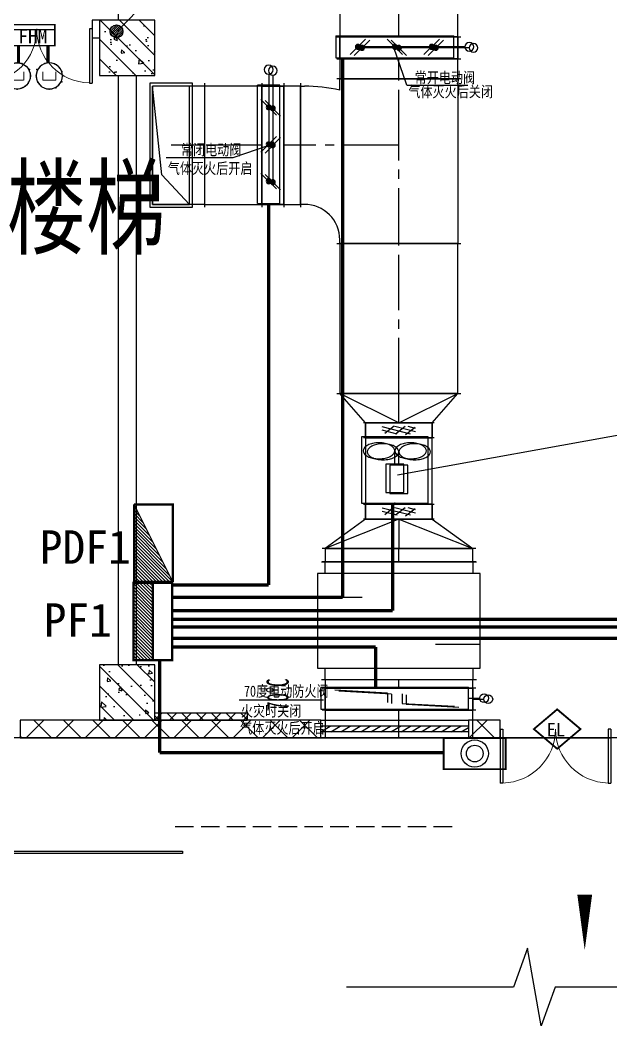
# Model space of a CAD drawing. Header units: millimetres. Extents: x -633009578 to 5705885, y -633235091 to 2571734.
# Drawn here: x 3610370 to 3618370, y 2056096 to 2069710 of the extents above; entities that cross this region are included whole.
import ezdxf
from ezdxf.enums import TextEntityAlignment as Align

# ---------------------------------------------------------------- set-up
doc = ezdxf.new("R2010")
doc.units = ezdxf.units.MM
doc.header["$LTSCALE"] = 1000
doc.header["$MEASUREMENT"] = 0
doc.linetypes.add('CENTER2', pattern=[1.125, 0.75, -0.125, 0.125, -0.125])
doc.linetypes.add('DASH', pattern=[0.35, 0.25, -0.1])
doc.layers.get('0').update_dxf_attribs({"color": 9})
for name, color, linetype in [('000000000000电气', 7, 'Continuous'), ('A-COLUM(柱)', 255, 'Continuous'), ('A-DI-S(箭头)', 76, 'Continuous'), ('A-DOOR(门）', 4, 'Continuous'), ('A-F-AREA(计算)', 5, 'Continuous'), ('A-HATH(填充)', 8, 'Continuous'), ('A-LM-RAIL(栏杆)', 167, 'Continuous'), ('A-ST-O(室外)', 54, 'Continuous'), ('A-TEXT(房间)', 243, 'Continuous'), ('A-WALL(墙)', 255, 'Continuous'), ('A-WINDOW（窗）', 4, 'Continuous'), ('DUCT-排烟标注', 3, 'Continuous'), ('DUCT-排风中心线', 5, 'CENTER2'), ('DUCT-排风法兰', 2, 'Continuous'), ('DUCT-排风电动阀门', 7, 'Continuous'), ('DUCT-排风管', 31, 'Continuous'), ('DUCT-排风管端线', 2, 'Continuous'), ('DUCT-排风管设备', 7, 'Continuous'), ('DUCT-排风阀门', 7, 'Continuous'), ('hvac-hide', 8, 'Continuous'), ('TEL_TEXT', 7, 'Continuous'), ('WALL', 9, 'Continuous'), ('电-弱电平面-箭头', 3, 'Continuous'), ('电-强电平面-标注', 3, 'Continuous'), ('电-强电平面-线缆', 3, 'Continuous'), ('设备-安防', 3, 'Continuous'), ('设备-消防', 3, 'Continuous'), ('设备-箱柜', 3, 'Continuous')]:
    doc.layers.add(name, color=color, linetype=linetype)
doc.styles.add('0HVAC', font='simhei.ttf', dxfattribs={"width": 0.8, "bigfont": 'hztxt.shx'})
doc.styles.add('_TCH', font='simhei.ttf', dxfattribs={"width": 0.75, "bigfont": 'hztxt.shx'})
doc.styles.add('_TEL_DIM', font='simhei.ttf', dxfattribs={"height": 3.5, "bigfont": 'HZTXT'})
doc.styles.add('_THVAC_DIM', font='simhei.ttf', dxfattribs={"width": 0.8, "height": 3.5, "bigfont": 'HZTXT'})
doc.styles.add('ELEC-DIM', font='simhei.ttf')
doc.styles.add('IDQSTYLE', font='simhei.ttf', dxfattribs={"width": 0.707, "bigfont": 'hztxt.shx'})
doc.styles.add('ros', font='simhei.ttf', dxfattribs={"width": 0.8, "bigfont": 'hztxt.shx'})
doc.styles.add('宋', font='simhei.ttf', dxfattribs={"width": 0.8})
pattern_1 = [(45, (1102421.475196055, 677964.29318137), (-200.0002033111466, 200.0002033111467), []), (135, (1102421.475196055, 677964.29318137), (-200.0002033111467, -200.0002033111466), [])]

# ---------------------------------------------------------------- blocks, each defined once
blk = doc.blocks.new('A$C18BE6784')
at = {"color": 3}
for p, q in [((523.9618938427884, 10.07556907826802), (523.9618938427884, 267.0734257409931)), ((9.966180517105386, 207.7662279362848), (523.9618938427884, 207.7662279362848)), ((9.966180517105386, 10.07556907826802), (523.9618938427884, 10.07556907826802))]:
    blk.add_line(p, q, dxfattribs=at)
at = {"color": 3, "const_width": 19.76906588580314}
blk.add_lwpolyline([(9.966180517105386, 267.0734257409931), (9.966180517105386, 10.07556907826802), (523.9618938427884, 10.07556907826802), (523.9618938427884, 267.0734257409931), (9.966180517105386, 267.0734257409931), (9.966180517105386, 10.07556907826802)], dxfattribs=at)
at = {"layer": 'TEL_TEXT', "style": '宋'}
blk.add_text('FHM', height=174.3631611127561, dxfattribs=at).set_placement((76.73028432228602, 37.78400701103965))
blk = doc.blocks.new('$equip_U$00000071(蒋轩)')
at = {"const_width": 0.040000000000008}
blk.add_lwpolyline([(-0.5, 0, -1), (0.5, 0, -1), (-0.5, 0, -1.4631756610552)], format="xyb", dxfattribs=at)
at = {"linetype": 'Continuous', "const_width": 0.041666666666675}
for points in [[(-0.25, -0.1666666666715173), (-0.25, 0.1666666666715173)], [(0.25, -0.1666666666715173), (0.25, 0.1666666666715173)], [(-0.25, -0.1666666666715173), (0.25, -0.1666666666715173)]]:
    blk.add_lwpolyline(points, dxfattribs=at)
blk.add_circle((0, 0), 0.5000000000001146)
blk.add_point((0, -0.5))
at = {"color": 7, "style": '_TEL_DIM', "flags": 1}
for tag in ['REMARK', 'A']:
    blk.add_attdef(tag, text='', height=1.666666666667e-05, dxfattribs=at).set_placement((0, 0), align=Align.MIDDLE_CENTER)
blk = doc.blocks.new('$equip_U$00000073(LR-JS03)')
at = {"xscale": 1.008, "yscale": 1.008, "zscale": 1.008}
blk.add_blockref('$equip_U$00000071(蒋轩)', (0, 0), dxfattribs=at)
at = {"color": 7, "style": '_TEL_DIM', "flags": 1}
for tag in ['REMARK', 'A']:
    blk.add_attdef(tag, text='', height=2e-05, dxfattribs=at).set_placement((0, 0), align=Align.MIDDLE_CENTER)
blk = doc.blocks.new('$equip_U$00000082(LR-JS03)')
blk.add_blockref('$equip_U$00000073(LR-JS03)', (0, 0))
at = {"color": 7, "style": '_TEL_DIM', "flags": 1}
for tag in ['REMARK', 'A']:
    blk.add_attdef(tag, text='', height=2e-05, dxfattribs=at).set_placement((0, 0), align=Align.MIDDLE_CENTER)
blk = doc.blocks.new('$equip_U$00000090(LR-JS03)')
for p in [(0, 0.5040000000008149), (-0.5040000000153668, 0), (0.5039999999571592, 0), (0, -0.5040000000008149)]:
    blk.add_point(p)
blk.add_blockref('$equip_U$00000082(LR-JS03)', (0, 0))
at = {"color": 7, "style": '_TEL_DIM', "flags": 1}
for tag in ['REMARK', 'A']:
    blk.add_attdef(tag, text='', height=2e-05, dxfattribs=at).set_placement((0, 0), align=Align.MIDDLE_CENTER)
blk = doc.blocks.new('$equip_U$00000099(LR-JS03)')
at = {"linetype": 'Continuous', "ltscale": 0.7, "xscale": 0.6, "yscale": 0.6, "zscale": 0.6}
blk.add_blockref('$equip_U$00000090(LR-JS03)', (0, 0), dxfattribs=at)
at = {"color": 7, "linetype": 'Continuous', "style": '_TEL_DIM', "flags": 1}
for tag in ['REMARK', 'A']:
    blk.add_attdef(tag, text='', height=2e-05, dxfattribs=at).set_placement((0, 0), align=Align.MIDDLE_CENTER)
blk = doc.blocks.new('$equip_U$00000101(LR-JS03)')
at = {"linetype": 'Continuous', "ltscale": 0.7}
for p in [(-0.1658388294745237, 0.2592770627816208), (-0.1194070677738637, 0.277826766425278), (0, 0.302399999985937), (0.1048157138284296, 0.2836537081166171), (-0.3023999999277294, 0), (-0.2900179410353303, 0.1034561744891107), (-0.2358388293068856, 0.1892770628328435), (0.2132320802193135, 0.2144244387745857), (0.2832320802845061, 0.1444244387676008), (0.30240000016056, 0), (-0.2917371464427561, -0.1356171146035194), (-0.2217371466103941, -0.2056171146105044), (0.2639371012337506, -0.1475905369734392), (-0.1517371465452015, -0.2756171146174893), (0, -0.3024000000441447), (0.1854639847297221, -0.2388490536250174)]:
    blk.add_point(p, dxfattribs=at)
blk.add_blockref('$equip_U$00000099(LR-JS03)', (0, 0), dxfattribs=at)
at = {"color": 7, "linetype": 'Continuous', "style": '_TEL_DIM', "flags": 1}
for tag in ['REMARK', 'A']:
    blk.add_attdef(tag, text='', height=2e-05, dxfattribs=at).set_placement((0, 0), align=Align.MIDDLE_CENTER)
blk = doc.blocks.new('$equip_U$00000102(LR-JS03)')
for p in [(0, 0.3931199999997261), (-0.3931199999933597, 0), (0.3931200000224635, 0), (0, -0.3931200000006356)]:
    blk.add_point(p)
at = {"xscale": 1.3, "yscale": 1.3, "zscale": 1.3}
blk.add_blockref('$equip_U$00000101(LR-JS03)', (0, 0), dxfattribs=at)
at = {"color": 7, "style": '_TEL_DIM', "flags": 1}
for tag in ['REMARK', 'A']:
    blk.add_attdef(tag, text='', height=2e-05, dxfattribs=at).set_placement((0, 0), align=Align.MIDDLE_CENTER)
blk = doc.blocks.new('FHHHM')
at = {"layer": '设备-消防', "const_width": 35.58431859444}
for points in [[(-400.2762537132949, -420.9812156084226), (-400.2762537132949, -229.5319353532395)], [(-75.17435393342748, -420.9812156084226), (-75.17435393342748, -229.5319353532395)]]:
    blk.add_lwpolyline(points, dxfattribs=at)
at = {"layer": '设备-消防'}
for name, p, xscale, yscale, zscale in [('A$C18BE6784', (-471.5657044585096, -240.3660831669113), 0.9, 0.9, 0.9), ('$equip_U$00000102(LR-JS03)', (-414.3943202504888, -564.8034442435601), 367.6065970498603, 367.6065970498603, 367.6065970498603)]:
    blk.add_blockref(name, p, dxfattribs=dict(at, xscale=xscale, yscale=yscale, zscale=zscale))
at = {"layer": '设备-消防', "xscale": -367.6065970498603, "yscale": 367.606597049965, "zscale": 367.6065970500075, "rotation": 359.9999999999998}
blk.add_blockref('$equip_U$00000102(LR-JS03)', (-61.05628739541862, -564.8034442435601), dxfattribs=at)
blk = doc.blocks.new('*X130')
at = {"color": 0, "linetype": 'Continuous'}
for p, q in [((192.587376364835, 446.7215535232801), (193.8713933576327, 448.0055705160779)), ((192.6509968705344, 446.3609099602676), (194.2320369206452, 447.9419500103785)), ((192.6864539319484, 447.2448951591055), (193.3480517218074, 447.9064929489645)), ((192.7889704286661, 446.0746194496875), (194.5183274312254, 447.8039764522467)), ((192.9823694457329, 445.8437543980423), (194.7491924828706, 447.61057743518)), ((193.2275231399996, 445.664644023597), (194.9283028573159, 447.3654237409133)), ((193.5311577474, 445.5440145622856), (195.0489323186273, 447.0617891335129)), ((193.9202347052458, 445.5088274514194), (195.0841194294935, 446.6727121756671)), ((194.6075199946775, 445.7718486721392), (194.8210982087737, 445.9854268862354))]:
    blk.add_line(p, q, dxfattribs=at)
blk = doc.blocks.new('HC001441')
at = {"color": 0, "linetype": 'Continuous'}
blk.add_line((0, -0.05776119327242668), (3.105492900474815, 3.117216328523909), dxfattribs=at)
blk.add_lwpolyline([(3.105492900474815, 3.117216328523909, 0.8, 0, 0), (5.057392361378561, 5.003787405167827, 0, 0, 0)], format="xyseb", dxfattribs=at)
blk.add_circle((0, 0), 0.625, dxfattribs=at)
at = {"color": 0, "linetype": 'Continuous', "xscale": 0.5, "yscale": 0.5, "zscale": 0.5}
blk.add_blockref('*X130', (-96.91845018383279, -223.3780232566237), dxfattribs=at)
at = {"color": 0, "style": 'IDQSTYLE', "width": 0.7}
blk.add_attdef('PSFHATT', (7.057392361378561, -0.62500001), '', height=2.5, dxfattribs=at)
blk = doc.blocks.new('$轴流风机$00000011')
for p, q in [((-500, 500, 1e-08), (-500, -500, 1e-08)), ((500, 500, 1e-08), (-500, 500, 1e-08)), ((500, -500, 1e-08), (500, 500, 1e-08)), ((-339.4800092864898, 134.6796910074772, 1e-08), (-339.4800092864898, -134.6796910074772, 1e-08)), ((87.95522044965765, 134.6796910074772, 1e-08), (-339.4800092864898, 134.6796910074772, 1e-08)), ((87.95522044965765, -134.6796910074772, 1e-08), (87.95522044965765, 134.6796910074772, 1e-08)), ((87.95522044965765, 0, 1e-08), (288.4946038684575, 0, 1e-08)), ((-339.4800092864898, -134.6796910074772, 1e-08), (87.95522044965765, -134.6796910074772, 1e-08)), ((-500, -500, 1e-08), (500, -500, 1e-08))]:
    blk.add_line(p, q)
for centre, radius, start, end in [((355.1290658579092, 328.7278263123881, 1e-08), 170.2906702038428, 129.1821255884627, 153.0603398671826), ((288.4946038684575, 410.4818086252635, 1e-08), 64.8209345055534, 90, 129.1821255884627), ((288.4946038684575, 410.4818086252635, 1e-08), 64.82093450552276, 50.81787441153735, 90), ((221.8601418790058, 328.7278263123881, 1e-08), 170.2906702037323, 26.93966013281736, 50.81787441153735), ((633.07206670288, 238.2729985965852, 1e-08), 465.0358888982827, 168.1126115914812, 180), ((462.4428888200782, 274.1909822780144, 1e-08), 290.6672624295167, 153.0603398671826, 168.1126115914812), ((114.5463189241127, 274.1909822780144, 1e-08), 290.6672624295164, 11.88738840851878, 26.93966013281736), ((-56.08285895868903, 238.2729985965852, 1e-08), 465.0358888982828, 0, 11.88738840851878), ((633.07206670288, 238.2729985965852, 1e-08), 465.0358888974643, 180, 191.8873884085187), ((-56.08285895868903, 238.2729985965852, 1e-08), 465.035888898019, 348.1126115914813, 0), ((462.4428888200782, 202.3550149151561, 1e-08), 290.6672624290152, 191.8873884085187, 206.9396601328174), ((355.1290658579092, 147.8181708826014, 1e-08), 170.2906702042031, 206.9396601328174, 230.8178744115374), ((288.4946038684575, 66.06418856972596, 1e-08), 64.82093450569862, 230.8178744115374, 270), ((288.4946038684575, 66.06418856972596, 1e-08), 64.82093450561933, 270, 309.1821255884627), ((221.8601418790058, 147.8181708826014, 1e-08), 170.2906702039885, 309.1821255884627, 333.0603398671827), ((114.5463189241127, 202.3550149151561, 1e-08), 290.6672624293529, 333.0603398671827, 348.1126115914813), ((633.07206670288, -238.2729985965852, 1e-08), 465.0358888974643, 168.1126115914812, 180), ((462.4428888200782, -202.3550149151561, 1e-08), 290.6672624290063, 153.0603398671826, 168.1126115914812), ((355.1290658579092, -147.8181708826014, 1e-08), 170.2906702042102, 129.1821255884627, 153.0603398671826), ((288.4946038684575, -66.06418856972596, 1e-08), 64.82093450570038, 90, 129.1821255884627), ((288.4946038684575, -66.06418856972596, 1e-08), 64.82093450561933, 50.81787441153735, 90), ((221.8601418790058, -147.8181708826014, 1e-08), 170.290670203996, 26.93966013281736, 50.81787441153735), ((114.5463189241127, -202.3550149151561, 1e-08), 290.6672624293437, 11.88738840851878, 26.93966013281736), ((-56.08285895868903, -238.2729985965852, 1e-08), 465.035888898019, 0, 11.88738840851878), ((633.07206670288, -238.2729985965852, 1e-08), 465.0358888982922, 180, 191.8873884085187), ((-56.08285895868903, -238.2729985965852, 1e-08), 465.0358888982919, 348.1126115914813, 0), ((462.4428888200782, -274.1909822780144, 1e-08), 290.6672624295167, 191.8873884085187, 206.9396601328174), ((355.1290658579092, -328.7278263123881, 1e-08), 170.2906702038428, 206.9396601328174, 230.8178744115374), ((221.8601418790058, -328.7278263123881, 1e-08), 170.2906702037334, 309.1821255884627, 333.0603398671827), ((114.5463189241127, -274.1909822780144, 1e-08), 290.6672624295169, 333.0603398671827, 348.1126115914813), ((288.4946038684575, -410.4818086252635, 1e-08), 64.82093450555568, 230.8178744115374, 270), ((288.4946038684575, -410.4818086252635, 1e-08), 64.82093450552276, 270, 309.1821255884627)]:
    blk.add_arc(centre, radius, start, end)
for p in [(-500, 0, 1e-08), (500, 0, 1e-08)]:
    blk.add_point(p)
blk = doc.blocks.new('00000591Body')
at = {"color": 0, "linetype": 'ByBlock', "lineweight": -2}
for p, q in [((-250.0000000000036, -500), (-249.9999999999964, 500)), ((249.9999999999964, 500), (-250.0000000000036, 500)), ((249.9999999999964, -500), (249.9999999999964, 500)), ((-250.0000000000036, -500), (249.9999999999964, -500))]:
    blk.add_line(p, q, dxfattribs=at)
for p, q in [((116.1822972535119, 50), (180.1835820539818, 405.4939166808035)), ((-98.17881483165911, 50), (116.1822972535119, 50)), ((-116.1822972535192, -50), (-180.1835820539891, -405.4939166808035)), ((-116.1822972535192, -50), (98.17881483165183, -50))]:
    blk.add_line(p, q)
blk = doc.blocks.new('00000591Hand')
at = {"color": 0, "linetype": 'ByBlock', "lineweight": -2}
blk.add_line((0, 0), (0, 250), dxfattribs=at)
blk.add_circle((0, 350), 100, dxfattribs=at)
blk = doc.blocks.new('00000561Cent_DN')
at = {"color": 0, "linetype": 'ByBlock', "lineweight": -2}
blk.add_line((175, 175), (-175, -175), dxfattribs=at)
for radius in [55.3955500890495, 37.51539900800275, 26.83071063336451]:
    blk.add_circle((0, 0), radius, dxfattribs=at)
blk = doc.blocks.new('00000561Cent_UP')
at = {"color": 0, "linetype": 'ByBlock', "lineweight": -2}
blk.add_line((175, -175), (-175, 175), dxfattribs=at)
for radius in [55.3955500890495, 37.51539900800275, 26.83071063336451]:
    blk.add_circle((0, 0), radius, dxfattribs=at)
blk = doc.blocks.new('00000561Cent')
blk.add_line((0, 250), (0, -250))
blk = doc.blocks.new('00000561Body')
at = {"color": 0, "linetype": 'ByBlock', "lineweight": -2}
for p, q in [((-250, -500), (-250, 500)), ((250, 500), (-250, 500)), ((250, -500), (250, 500)), ((-250, -500), (250, -500))]:
    blk.add_line(p, q, dxfattribs=at)
blk.add_line((0, 500), (0, 0))
blk = doc.blocks.new('00000561Hand')
blk.add_line((0, 250), (0, 0))
at = {"color": 0, "linetype": 'ByBlock', "lineweight": -2}
blk.add_circle((0, 350), 100, dxfattribs=at)
blk = doc.blocks.new('*X27')
at = {"color": 0}
for p, q in [((99.8306862801869, 192.7445173280992), (101.9907448318158, 194.9045758797282)), ((99.8306862801869, 193.1687813968112), (101.5664807631039, 194.9045758797282)), ((99.8306862801869, 193.5930454655231), (101.142216694392, 194.9045758797282)), ((99.8306862801869, 194.017309534235), (100.71795262568, 194.9045758797282)), ((99.8306862801869, 194.441573602947), (100.2936885569681, 194.9045758797282)), ((99.8306862801869, 194.8658376716589), (99.86942448825616, 194.9045758797282)), ((99.91500890052772, 192.4045758797282), (102.4150089005277, 194.9045758797282)), ((100.3392729692396, 192.4045758797282), (102.8392729692397, 194.9045758797282)), ((100.7635370379516, 192.4045758797282), (103.2635370379516, 194.9045758797282)), ((101.1878011066635, 192.4045758797282), (103.6878011066635, 194.9045758797282)), ((101.6120651753754, 192.4045758797282), (104.1120651753754, 194.9045758797282)), ((102.0363292440874, 192.4045758797282), (104.5363292440874, 194.9045758797282)), ((102.4605933127993, 192.4045758797282), (104.9605933127993, 194.9045758797282)), ((102.8848573815112, 192.4045758797282), (105.3848573815112, 194.9045758797282)), ((103.3091214502232, 192.4045758797282), (105.8091214502232, 194.9045758797282)), ((103.7333855189351, 192.4045758797282), (106.2333855189351, 194.9045758797282)), ((104.157649587647, 192.4045758797282), (106.657649587647, 194.9045758797282)), ((104.5819136563589, 192.4045758797282), (107.0819136563589, 194.9045758797282)), ((105.0061777250709, 192.4045758797282), (107.5061777250709, 194.9045758797282)), ((105.4304417937828, 192.4045758797282), (107.9304417937828, 194.9045758797282)), ((105.8547058624947, 192.4045758797282), (108.3547058624947, 194.9045758797282)), ((106.2789699312067, 192.4045758797282), (108.7789699312067, 194.9045758797282)), ((106.7032339999186, 192.4045758797282), (109.2032339999186, 194.9045758797282)), ((107.1274980686305, 192.4045758797282), (109.6274980686305, 194.9045758797282)), ((107.5517621373425, 192.4045758797282), (109.8306862801869, 194.6835000225726)), ((107.9760262060544, 192.4045758797282), (109.8306862801869, 194.2592359538607)), ((108.4002902747663, 192.4045758797282), (109.8306862801869, 193.8349718851487)), ((108.8245543434782, 192.4045758797282), (109.8306862801869, 193.4107078164368)), ((109.2488184121902, 192.4045758797282), (109.8306862801869, 192.9864437477249)), ((109.6730824809021, 192.4045758797282), (109.8306862801869, 192.562179679013))]:
    blk.add_line(p, q, dxfattribs=at)
blk = doc.blocks.new('HC000427')
at = {"color": 0, "linetype": 'Continuous', "const_width": 0.3}
blk.add_lwpolyline([(5, 2.5), (-5, 2.5), (-5, -2.5), (5, -2.5)], close=True, dxfattribs=at)
blk.add_lwpolyline([(5, 0), (-5, 0)], dxfattribs=at)
at = {"color": 0, "linetype": 'Continuous'}
blk.add_blockref('*X27', (-104.8306862801869, -194.9045758797282), dxfattribs=at)
at = {"color": 0, "style": 'IDQSTYLE', "width": 0.7}
blk.add_attdef('PSFHATT', (7, -2.5), '', height=2.5, dxfattribs=at)
blk = doc.blocks.new('*X123')
at = {"color": 0, "linetype": 'Continuous'}
for p, q in [((236.4190509700716, 319.9990725063215), (240.5725604676919, 324.1525820039419)), ((236.8433150387835, 319.9990725063215), (241.4210886051158, 324.5768460726538)), ((237.2675791074955, 319.9990725063215), (242.2655414724513, 324.9970348712774)), ((237.6918431762074, 319.9990725063215), (242.2655414724513, 324.5727708025654)), ((238.1161072449193, 319.9990725063215), (242.2655414724513, 324.1485067338535)), ((235.1462587639358, 319.9990725063215), (238.0269760554204, 322.8797897978061)), ((235.5705228326477, 319.9990725063215), (238.8755041928442, 323.304053866518)), ((235.9947869013596, 319.9990725063215), (239.7240323302681, 323.7283179352299)), ((238.5403713136312, 319.9990725063215), (242.2655414724513, 323.7242426651416)), ((238.9646353823431, 319.9990725063215), (242.2655414724513, 323.2999785964296)), ((239.3888994510551, 319.9990725063215), (242.2655414724513, 322.8757145277177)), ((233.8734665578, 319.9990725063215), (235.4813916431488, 321.6069975916703)), ((234.297730626512, 319.9990725063215), (236.3299197805727, 322.0312616603822)), ((234.7219946952239, 319.9990725063215), (237.1784479179965, 322.4555257290941)), ((239.813163519767, 319.9990725063215), (242.2655414724513, 322.4514504590058)), ((240.2374275884789, 319.9990725063215), (242.2655414724513, 322.0271863902939)), ((240.6616916571909, 319.9990725063215), (242.2655414724513, 321.6029223215819)), ((232.6006743516642, 319.9990725063215), (232.9358072308772, 320.3342053855345)), ((233.0249384203761, 319.9990725063215), (233.7843353683011, 320.7584694542464)), ((233.4492024890881, 319.9990725063215), (234.6328635057249, 321.1827335229584)), ((241.0859557259028, 319.9990725063215), (242.2655414724513, 321.17865825287)), ((241.5102197946147, 319.9990725063215), (242.2655414724513, 320.7543941841581)), ((241.9344838633266, 319.9990725063215), (242.2655414724513, 320.3301301154461))]:
    blk.add_line(p, q, dxfattribs=at)
blk = doc.blocks.new('HC000431')
at = {"color": 0, "linetype": 'Continuous'}
blk.add_line((5, 2.5), (-5, -2.5), dxfattribs=at)
at = {"color": 0, "linetype": 'Continuous', "const_width": 0.3}
for points in [[(5, 2.5), (-5, 2.5), (-5, -2.5)], [(-5, -2.5), (5, -2.5), (5, 2.5)]]:
    blk.add_lwpolyline(points, dxfattribs=at)
at = {"color": 0, "linetype": 'Continuous'}
blk.add_blockref('*X123', (-237.2655414724513, -322.4990725063215), dxfattribs=at)
at = {"color": 0, "style": 'IDQSTYLE', "width": 0.7}
blk.add_attdef('PSFHATT', (7.000000000000028, -2.5), '', height=2.5, dxfattribs=at)
blk = doc.blocks.new('HC000442')
at = {"color": 0, "linetype": 'Continuous', "const_width": 0.3}
blk.add_lwpolyline([(5, 2.5), (-5, 2.5), (-5, -2.5), (5, -2.5)], close=True, dxfattribs=at)
at = {"color": 0, "linetype": 'Continuous'}
for radius in [2.192242331346733, 1.350451554516667]:
    blk.add_circle((0, 0), radius, dxfattribs=at)
at = {"color": 0, "style": 'IDQSTYLE', "width": 0.7}
blk.add_attdef('PSFHATT', (7, -2.5), '', height=2.5, dxfattribs=at)
blk = doc.blocks.new('$equip$00002474')
for p, q in [((-0.519992380955955, 1.000000338535756e-05), (7.619048119522631e-06, 0.4400100000020757)), ((7.619048119522631e-06, 0.4400100000020757), (0.5200076190521941, 1.000000338535756e-05)), ((7.619048119522631e-06, -0.4399899999989429), (-0.519992380955955, 1.000000338535756e-05)), ((0.5200076190521941, 1.000000338535756e-05), (7.619048119522631e-06, -0.4399899999989429))]:
    blk.add_line(p, q)
at = {"const_width": 0.04}
blk.add_lwpolyline([(7.619048119522631e-06, 0.4400100000020757), (-0.519992380955955, 1.000000338535756e-05), (7.619048119522631e-06, -0.4399899999989429), (0.5200076190521941, 1.000000338535756e-05), (7.619048119522631e-06, 0.4400100000020757), (-0.519992380955955, 1.000000338535756e-05)], dxfattribs=at)
for p in [(7.619048119522631e-06, 0.4400100000020757), (-0.519992380955955, 1.000000338535756e-05), (0.5200076190521941, 1.000000338535756e-05), (7.619048119522631e-06, -0.4399899999989429)]:
    blk.add_point(p)
at = {"color": 7, "style": '_TEL_DIM'}
blk.add_attdef('$TEXT$', text='', height=0.3, dxfattribs=at).set_placement((0.02805548798642121, 0.01213281898526475), align=Align.MIDDLE_CENTER)
at = {"color": 7, "style": '_TEL_DIM', "flags": 1}
blk.add_attdef('A', text='', height=2e-05, dxfattribs=at).set_placement((0, 0), align=Align.MIDDLE_CENTER)
blk = doc.blocks.new('$DorLib2D$00000002')
for p, q in [((-0.5, -5.684341886080802e-17), (-0.5000000000000007, 0.4875)), ((-0.4750000000000007, 0.4875), (-0.5000000000000007, 0.4875)), ((-0.475, -2.842170943040401e-17), (-0.4750000000000007, 0.4875)), ((0.475, -2.842170943040401e-17), (0.4750000000000007, 0.4875)), ((0.4750000000000007, 0.4875), (0.5000000000000007, 0.4875)), ((0.5, -5.684341886080802e-17), (0.5000000000000007, 0.4875)), ((-0.5, -5.684341886080802e-17), (-0.475, -2.842170943040401e-17)), ((0.5, -5.684341886080802e-17), (0.475, -2.842170943040401e-17))]:
    blk.add_line(p, q)
at = {"lineweight": 13}
for centre, start, end in [((-0.4875, -4.263256414560601e-17), 0, 88.53071641864632), ((0.4875, -4.263256414560601e-17), 91.4692835813537, 180)]:
    blk.add_arc(centre, 0.4875, start, end, dxfattribs=at)
blk = doc.blocks.new('$WINLIB2D$00000039')
at = {"color": 0}
for points in [[(-0.4999999999983409, 0.5000000000445652), (-0.4999999999999964, -0.4999999999999716)], [(0.5000000000016591, 0.4999999999536158), (-0.4999999999983409, 0.5000000000445652)], [(0.4999999999983338, -0.5000000000463842), (0.4999999999999609, 0.4999999999999432)], [(-0.499999999999428, 0.1666666667124446), (0.500000000000572, 0.1666666666205998)], [(-0.3838834764901549, -0.166666666632409), (-0.4479860405916831, 0.1666666667079113)], [(-0.3158924398378069, -0.166666666637866), (-0.3799950039392748, 0.1666666667006353)], [(-0.2479014031851996, -0.166666666645142), (-0.3120039672867243, 0.1666666666951784)], [(-0.1799103665328481, -0.1666666666505989), (-0.2440129306343159, 0.1666666666887977)], [(-0.1119193298802692, -0.1666666666569512), (-0.1760218939817904, 0.1666666666824455)], [(-0.04392829322788927, -0.1666666666633319), (-0.1080308573293216, 0.1666666666760648)], [(0.02406274342471804, -0.1666666666696841), (-0.04003982067680312, 0.1666666666697125)], [(0.09205378007703402, -0.1666666666751411), (0.02795121597557682, 0.1666666666642556)], [(0.1600448167296129, -0.1666666666815217), (0.0959422526280953, 0.1666666666578749)], [(0.2280358533819644, -0.166666666687874), (0.163933289280525, 0.1666666666505989)], [(0.2960268900345753, -0.1666666666942547), (0.231924325933047, 0.1666666666460657)], [(0.3640179266869801, -0.1666666667006069), (0.2999153625854838, 0.166666666639685)], [(0.4320089633395341, -0.1666666667060639), (0.3679063992380058, 0.166666666632409)], [(0.4999999999916831, -0.1666666667115209), (0.4358974358904746, 0.1666666666260568)], [(-0.4518745131427302, -0.1666666666260284), (-0.5000000000072298, 0.08358586507802102)], [(-0.500000000000572, -0.1666666666214951), (0.499999999999428, -0.1666666667124446)], [(0.4999999999983338, -0.5000000000463842), (-0.5000000000016662, -0.4999999999554348)]]:
    blk.add_lwpolyline(points, dxfattribs=at)
blk = doc.blocks.new('_FZH')
h = blk.add_hatch()
h.set_pattern_fill('钢筋混凝土', color=256, scale=0.1, style=0)
h.set_pattern_definition([(45, (0, 0), (-0.1767766952966369, 0.1767766952966369), []), (50, (0, 0), (0.7172601826007535, -0.06275213498259512), [0.07500000000000001, -0.8250000000000001]), (355, (0, 0), (-0.138751333613, 0.7521921337000119), [0.06, -0.66]), (100.4514, (0.05977168000000001, -0.00522934), (0.5785093817140216, 0.6894395420609536), [0.06374019, -0.701142112]), (46.1842, (0, 0.2), (1.067241048625645, -0.1655190143290181), [0.1125, -1.2375]), (96.6356, (0.088936745, 0.186206693), (0.9346627055487033, 0.9741178709004418), [0.095610288, -1.051713]), (351.1842, (0, 0.2), (0.9346619451336272, 0.9741186009253247), [0.09000000000000001, -0.9900000000000001]), (21, (0.1, 0.15), (0.5969070521184617, -0.4026188906653388), [0.07500000000000001, -0.8250000000000001]), (326, (0.1, 0.15), (0.2433153319215824, 0.7251500450468529), [0.06, -0.66]), (71.4514, (0.149742233, 0.116448394), (0.84022262858149, 0.3225304967099524), [0.06374019, -0.701142112]), (37.50000000000001, (0, 0), (0.01215985531729062, 0.3328938538313115), [0, -0.652, 0, -0.67, 0, -0.6625000000000001]), (7.499999999999999, (0, 0), (0.2630695374421486, 0.3944117118823603), [0, -0.382, 0, -0.637, 0, -0.2525]), (-32.5, (-0.223, 0), (0.533822436172409, -0.02255487173437976), [0, -0.25, 0, -0.78, 0, -1.035]), (-42.5, (-0.323, 0), (0.5831861693423862, 0.1001049823323177), [0, -0.325, 0, -0.518, 0, -0.735])])
h.paths.add_polyline_path([(-0.5, -0.5), (0.5, -0.5), (0.5, 0.5), (-0.5, 0.5)])
blk.add_lwpolyline([(-0.5, -0.5), (0.5, -0.5), (0.5, 0.5), (-0.5, 0.5)], close=True)
blk = doc.blocks.new('00000589Body')
at = {"color": 0, "linetype": 'ByBlock', "lineweight": -2}
for p, q in [((249.9999999999964, 500.0000000000055), (-250.0000000000036, 500.0000000000055)), ((-250.0000000000036, -500), (-250.0000000000036, 500)), ((250.0000000000036, -500), (250.0000000000036, 500)), ((-250.0000000000036, -499.9999999999945), (249.9999999999964, -499.9999999999945))]:
    blk.add_line(p, q, dxfattribs=at)
at = {"color": 0, "linetype": 'ByBlock'}
for p, q in [((-125.0000000000036, -173.9633416367597), (119.7753494205135, 250.0000000000055)), ((-125.0000000000036, 26.03665836324762), (4.30529558258786, 250.0000000000055)), ((145.3125115418043, 68.99498276093982), (-104.6874884581957, 213.3325500583469)), ((124.9999999999964, -92.87673115790858), (-125.0000000000036, 51.4608361394985)), ((-53.42973133637497, -249.9999999999945), (124.9999999999964, 59.04936025546158)), ((95.98212255716135, -246.0481397604472), (-154.0178774428387, -101.7105724630401)), ((62.04032250155069, -249.9999999999945), (124.9999999999964, -140.9506397445384))]:
    blk.add_line(p, q, dxfattribs=at)
blk = doc.blocks.new('00000599Cent')
for p, q in [((-200, 600), (-200, -600)), ((200, 600), (-200, 600)), ((100, 600), (100, 270)), ((200, -600), (200, 600)), ((-100, -600), (-100, -270)), ((-200, -600), (200, -600))]:
    blk.add_line(p, q)
blk = doc.blocks.new('00000599Body')
for p, q in [((-250, -525), (-250, 525)), ((250, 525), (250, -525)), ((-250, 500), (-200, 500)), ((200, 500), (250, 500)), ((-200, -500), (-250, -500)), ((250, -500), (200, -500))]:
    blk.add_line(p, q)

msp = doc.modelspace()

# ---------------------------------------------------------------- hatches: boundary and pattern name
at = {"layer": 'A-HATH(填充)'}
h = msp.add_hatch(dxfattribs=at)
h.set_pattern_fill('多孔材料', color=256, scale=100, style=0)
h.set_pattern_definition(pattern_1)
h.paths.add_polyline_path([(3610369.994030487, 2059994.629172631), (3614439.994032013, 2059994.629172631), (3614439.994032013, 2060234.629172627), (3610369.994030487, 2060234.629172627)])
h = msp.add_hatch(dxfattribs=at)
h.set_pattern_fill('多孔材料', color=256, scale=50, style=0)
h.set_pattern_definition([(45, (1102321.475196055, 677964.29318137), (-100.0001016555733, 100.0001016555733), []), (135, (1102321.475196055, 677964.29318137), (-100.0001016555733, -100.0001016555733), [])])
h.paths.add_polyline_path([(3612194.99403178, 2060234.629172626), (3613444.994031804, 2060234.629172626), (3613444.994031804, 2060334.629172626), (3612194.99403178, 2060334.629172626)])
h = msp.add_hatch(dxfattribs=at)
h.set_pattern_fill('多孔材料', color=256, scale=100, style=0)
h.set_pattern_definition(pattern_1)
h.paths.add_polyline_path([(3616439.994031504, 2059994.629172631), (3616869.994032013, 2059994.629172631), (3616869.994032013, 2060234.629172627), (3616439.994031504, 2060234.629172627)])

# ---------------------------------------------------------------- linework, layer by layer
at = {"layer": 'A-DI-S(箭头)'}
msp.add_lwpolyline([(3618015.76510737, 2058784.00320153, 0, 0, 0), (3618015.76510737, 2057121.00320153, 0, 200, 0), (3618015.76510737, 2057871.00320153, 0, 0, 0)], format="xyseb", dxfattribs=at)
msp.add_lwpolyline([(3619878.68829994, 2056621.482392072), (3617615.708199104, 2056621.482392072), (3617424.623826114, 2056096.482392072), (3617239.480496371, 2057146.482392072), (3617053.208199104, 2056621.482392072), (3614790.228098268, 2056621.482392072)], dxfattribs=at)
at = {"layer": 'A-DOOR(门）'}
msp.add_line((3616869.994031803, 2059994.629172625), (3618369.994031803, 2059994.629172625), dxfattribs=at)
at = {"layer": 'A-F-AREA(计算)'}
msp.add_lwpolyline([(3534479.994031782, 2196074.629172625), (3668759.994031782, 2196074.629172625), (3668759.994031782, 2059994.629172625), (3534479.994031782, 2059994.629172625)], close=True, dxfattribs=at)
at = {"layer": 'A-LM-RAIL(栏杆)'}
msp.add_lwpolyline([(3608614.994420176, 2059994.629184154), (3608614.993947505, 2058459.629205559), (3612569.994933342, 2058459.62920559), (3612569.994933342, 2058429.62920559), (3608584.993937623, 2058429.629205558), (3608584.994420176, 2059994.629194035)], dxfattribs=at)
at = {"layer": 'A-ST-O(室外)', "linetype": 'DASH'}
msp.add_lwpolyline([(3612469.994891286, 2058794.629172639), (3616219.994031871, 2058794.629172639)], dxfattribs=at)
at = {"layer": 'A-WALL(墙)'}
for p, q in [((3611699.994031809, 2077459.629172276), (3611699.994031783, 2069709.629172582)), ((3611444.994031342, 2069709.6291729), (3611344.994032013, 2069709.629172551)), ((3611344.994032013, 2069709.629172551), (3611344.994032013, 2069469.629172734)), ((3611344.994032013, 2069469.629172734), (3611444.994031342, 2069469.629173307)), ((3611699.994031788, 2068959.629172255), (3611699.99403175, 2060984.629172907)), ((3611939.994031789, 2068959.629172255), (3611939.994031799, 2060984.629172907)), ((3612194.99403178, 2060334.629172626), (3613444.994031804, 2060334.629172626)), ((3612194.99403178, 2060234.629172626), (3613444.994031804, 2060234.629172626)), ((3613444.994031804, 2060334.629172626), (3613444.994031804, 2060234.629172626))]:
    msp.add_line(p, q, dxfattribs=at)
at = {"layer": 'DUCT-排风中心线', "color": 8}
for p, q in [((3615499.077424754, 2069484.829172626), (3615499.077424754, 2077244.334275214)), ((3615499.077424754, 2068916.089012161), (3615499.077424754, 2069184.429172626)), ((3615499.077424754, 2068015.889012161), (3615499.077424754, 2068915.889012161)), ((3612864.981313485, 2068015.889012161), (3612414.981313485, 2068015.889012161)), ((3613641.615669702, 2068015.889012161), (3612865.181313485, 2068015.889012161)), ((3614168.877424754, 2068015.889012161), (3613942.015669702, 2068015.889012161)), ((3615499.077424754, 2068015.889012161), (3614169.077424754, 2068015.889012161)), ((3615499.077424754, 2066685.889012161), (3615499.077424754, 2068015.889012161)), ((3615499.077424754, 2064657.990149272), (3615499.077424754, 2066685.689012161)), ((3615499.077424754, 2064257.790149272), (3615499.077424754, 2064657.790149272)), ((3615499.077424754, 2062956.990149272), (3615499.077424754, 2062556.990149272)), ((3615499.077424754, 2062378.962455692), (3615499.077424754, 2062556.790149272)), ((3615499.077424754, 2060668.678468428), (3615499.077424754, 2060778.562455692)), ((3615499.077424754, 2059994.629172625), (3615499.077424754, 2060368.278468428))]:
    msp.add_line(p, q, dxfattribs=at)
at = {"layer": 'DUCT-排风法兰', "color": 8}
for p, q in [((3614659.077424754, 2069484.729172626), (3616339.077424754, 2069484.729172626)), ((3614659.077424754, 2069184.529172626), (3616339.077424754, 2069184.529172626)), ((3612704.981313486, 2068855.889012161), (3612124.981313486, 2068855.889012161)), ((3612124.981313486, 2068855.889012161), (3612124.981313486, 2067175.889012161)), ((3612704.981313486, 2068815.889012161), (3612704.981313486, 2068855.889012161)), ((3612865.081313486, 2068855.889012161), (3612865.081313486, 2067175.889012161)), ((3613641.715669702, 2068855.889012161), (3613641.715669702, 2067175.889012161)), ((3613941.915669702, 2068855.889012161), (3613941.915669702, 2067175.889012161)), ((3614168.977424754, 2068855.889012161), (3614168.977424754, 2067175.889012161)), ((3616339.077424754, 2068915.989012161), (3614659.077424754, 2068915.989012161)), ((3612124.981313486, 2067175.889012161), (3612704.981313486, 2067175.889012161)), ((3612704.981313486, 2067175.889012161), (3612704.981313486, 2067215.889012161)), ((3614659.077424754, 2066685.789012162), (3616339.077424754, 2066685.789012162)), ((3614659.077424754, 2064657.890149272), (3616339.077424754, 2064657.890149272)), ((3615979.077424754, 2064257.690149272), (3615019.077424754, 2064257.690149272)), ((3615979.077424754, 2064057.490149272), (3615019.077424754, 2064057.490149272)), ((3615019.077424754, 2063157.290149272), (3615979.077424754, 2063157.290149272)), ((3615979.077424754, 2062957.090149272), (3615019.077424754, 2062957.090149272)), ((3616539.077424754, 2062556.890149272), (3614459.077424754, 2062556.890149272)), ((3616539.077424754, 2062378.862455692), (3614459.077424754, 2062378.862455692)), ((3616539.077424754, 2060778.662455692), (3614459.077424754, 2060778.662455692)), ((3616539.077424754, 2060668.578468428), (3614459.077424754, 2060668.578468428)), ((3616539.077424754, 2060368.378468428), (3614459.077424754, 2060368.378468428))]:
    msp.add_line(p, q, dxfattribs=at)
at = {"layer": 'DUCT-排风管', "color": 8}
for p, q in [((3614699.077424754, 2077244.334275214), (3614699.077424754, 2069484.829172626)), ((3616299.077424754, 2069484.829172626), (3616299.077424754, 2077244.334275214)), ((3614699.077424754, 2069184.629172626), (3614699.077424754, 2069484.629172626)), ((3616299.077424754, 2069484.629172626), (3616299.077424754, 2069184.629172626)), ((3614699.077424754, 2069184.429172626), (3614699.077424754, 2068916.089012161)), ((3616299.077424754, 2068916.089012161), (3616299.077424754, 2069184.429172626)), ((3612864.981313485, 2068815.889012161), (3612164.981313485, 2068815.889012161)), ((3612164.981313485, 2067215.889012161), (3612164.981313485, 2068815.889012161)), ((3613641.615669702, 2068815.889012161), (3612865.181313485, 2068815.889012161)), ((3613641.815669703, 2068815.889012161), (3613941.815669703, 2068815.889012161)), ((3614168.877424754, 2068815.889012161), (3613942.015669702, 2068815.889012161)), ((3614169.077424754, 2068815.889012161), (3614219.077424754, 2068815.889012161)), ((3614699.077424754, 2068759.746714669), (3614699.077424754, 2068915.889012161)), ((3616299.077424754, 2068915.889012161), (3616299.077424754, 2066735.889012161)), ((3612864.981313485, 2067215.889012161), (3612164.981313485, 2067215.889012161)), ((3612865.181313485, 2067215.889012161), (3613641.615669702, 2067215.889012161)), ((3613941.815669703, 2067215.889012161), (3613641.815669703, 2067215.889012161)), ((3613942.015669702, 2067215.889012161), (3614168.877424754, 2067215.889012161)), ((3614219.077424754, 2067215.889012161), (3614169.077424754, 2067215.889012161)), ((3614699.077424754, 2066685.889012161), (3614699.077424754, 2066735.889012161)), ((3614699.077424754, 2066685.689012161), (3614699.077424754, 2064657.990149272)), ((3616299.077424754, 2066735.889012161), (3616299.077424754, 2066685.889012161)), ((3616299.077424754, 2064657.990149272), (3616299.077424754, 2066685.689012161)), ((3615049.077424754, 2064257.790149272), (3614699.077424754, 2064657.790149272)), ((3615499.077424754, 2064257.790149272), (3614699.077424754, 2064657.790149272)), ((3615499.077424754, 2064257.790149272), (3616299.077424754, 2064657.790149272)), ((3615949.077424754, 2064257.790149272), (3616299.077424754, 2064657.790149272)), ((3615049.077424754, 2064057.590149272), (3615049.077424754, 2064257.590149272)), ((3615949.077424754, 2064257.590149272), (3615949.077424754, 2064057.590149272)), ((3615049.077424754, 2062957.190149272), (3615049.077424754, 2063157.190149272)), ((3615949.077424754, 2063157.190149272), (3615949.077424754, 2062957.190149272)), ((3615049.077424754, 2062956.990149272), (3614499.077424754, 2062556.990149272)), ((3615499.077424754, 2062956.990149272), (3614499.077424754, 2062556.990149272)), ((3615499.077424754, 2062956.990149272), (3616499.077424754, 2062556.990149272)), ((3615949.077424754, 2062956.990149272), (3616499.077424754, 2062556.990149272)), ((3614499.077424754, 2062556.790149272), (3614499.077424754, 2062378.962455692)), ((3616499.077424754, 2062378.962455692), (3616499.077424754, 2062556.790149272)), ((3614499.077424754, 2060778.562455692), (3614499.077424754, 2060668.678468428)), ((3616499.077424754, 2060668.678468428), (3616499.077424754, 2060778.562455692)), ((3614499.077424754, 2060368.478468428), (3614499.077424754, 2060668.478468428)), ((3616499.077424754, 2060668.478468428), (3616499.077424754, 2060368.478468428)), ((3614499.077424754, 2060368.278468428), (3614499.077424754, 2059994.629172625)), ((3616499.077424754, 2059994.629172625), (3616499.077424754, 2060368.278468428)), ((3614499.077424754, 2059994.629172625), (3616499.077424754, 2059994.629172625))]:
    msp.add_line(p, q, dxfattribs=at)
for centre, radius, start, end in [((3614219.077424753, 2066735.889012153), 2080.000000008615, 76.65763620294224, 89.99999999997435), ((3614219.077424754, 2066735.889012162), 479.9999999995343, 0, 90)]:
    msp.add_arc(centre, radius, start, end, dxfattribs=at)
at = {"layer": 'DUCT-排风管端线', "color": 8}
for p, q in [((3614699.077424754, 2069484.829172626), (3616299.077424754, 2069484.829172626)), ((3616299.077424754, 2069484.629172626), (3614699.077424754, 2069484.629172626)), ((3616299.077424754, 2069184.629172626), (3614699.077424754, 2069184.629172626)), ((3616299.077424754, 2069184.429172626), (3614699.077424754, 2069184.429172626)), ((3612864.981313485, 2068815.889012161), (3612864.981313485, 2067215.889012161)), ((3612865.181313485, 2068815.889012161), (3612865.181313485, 2067215.889012161)), ((3613641.615669702, 2067215.889012161), (3613641.615669702, 2068815.889012161)), ((3613641.815669703, 2068815.889012161), (3613641.815669703, 2067215.889012161)), ((3613941.815669703, 2068815.889012161), (3613941.815669703, 2067215.889012161)), ((3613942.015669702, 2068815.889012161), (3613942.015669702, 2067215.889012161)), ((3614168.877424754, 2067215.889012161), (3614168.877424754, 2068815.889012161)), ((3614169.077424754, 2067215.889012161), (3614169.077424754, 2068815.889012161)), ((3614699.077424754, 2068916.089012161), (3616299.077424754, 2068916.089012161)), ((3614699.077424754, 2068915.889012161), (3616299.077424754, 2068915.889012161)), ((3616299.077424754, 2066685.889012161), (3614699.077424754, 2066685.889012161)), ((3616299.077424754, 2066685.689012161), (3614699.077424754, 2066685.689012161)), ((3614699.077424754, 2064657.990149272), (3616299.077424754, 2064657.990149272)), ((3616299.077424754, 2064657.790149272), (3614699.077424754, 2064657.790149272)), ((3615049.077424754, 2064257.790149272), (3615949.077424754, 2064257.790149272)), ((3615049.077424754, 2064257.590149272), (3615949.077424754, 2064257.590149272)), ((3615049.077424754, 2064057.590149272), (3615949.077424754, 2064057.590149272)), ((3615049.077424754, 2063157.190149272), (3615949.077424754, 2063157.190149272)), ((3615049.077424754, 2062957.190149272), (3615949.077424754, 2062957.190149272)), ((3615949.077424754, 2062956.990149272), (3615049.077424754, 2062956.990149272)), ((3614499.077424754, 2062556.990149272), (3616499.077424754, 2062556.990149272)), ((3616499.077424754, 2062556.790149272), (3614499.077424754, 2062556.790149272)), ((3614499.077424754, 2062378.962455692), (3616499.077424754, 2062378.962455692)), ((3616499.077424754, 2062378.762455692), (3614499.077424754, 2062378.762455692)), ((3616499.077424754, 2060778.762455692), (3614499.077424754, 2060778.762455692)), ((3616499.077424754, 2060778.562455692), (3614499.077424754, 2060778.562455692)), ((3614499.077424754, 2060668.678468428), (3616499.077424754, 2060668.678468428)), ((3616499.077424754, 2060668.478468428), (3614499.077424754, 2060668.478468428)), ((3616499.077424754, 2060368.478468428), (3614499.077424754, 2060368.478468428)), ((3616499.077424754, 2060368.278468428), (3614499.077424754, 2060368.278468428))]:
    msp.add_line(p, q, dxfattribs=at)
at = {"layer": 'hvac-hide', "color": 8}
for p, q in [((3612704.981313486, 2068855.889012161), (3612124.981313486, 2068855.889012161)), ((3612124.981313486, 2068855.889012161), (3612124.981313486, 2067175.889012161)), ((3612664.981313485, 2068815.889012161), (3612164.981313485, 2068815.889012161)), ((3612164.981313485, 2068815.889012161), (3612164.981313485, 2067215.889012161)), ((3612289.981313485, 2067615.889012161), (3612164.981313485, 2068815.889012161)), ((3612664.981313485, 2067215.889012161), (3612664.981313485, 2068815.889012161)), ((3612704.981313486, 2067175.889012161), (3612704.981313486, 2068855.889012161)), ((3612704.981313486, 2067215.889012161), (3612704.981313486, 2068815.889012161)), ((3612664.981313485, 2067215.889012161), (3612289.981313485, 2067615.889012161)), ((3612124.981313486, 2067175.889012161), (3612704.981313486, 2067175.889012161)), ((3612164.981313485, 2067215.889012161), (3612664.981313485, 2067215.889012161))]:
    msp.add_line(p, q, dxfattribs=at)
at = {"layer": 'WALL'}
for p, q in [((3614439.994032013, 2060234.629172627), (3610369.994030487, 2060234.629172627)), ((3610369.994030487, 2060234.629172627), (3610369.994030487, 2059994.629172631)), ((3614439.994032013, 2059994.629172631), (3614439.994032013, 2060234.629172627)), ((3616869.994032013, 2060234.629172627), (3616439.994031504, 2060234.629172627)), ((3616439.994031504, 2060234.629172627), (3616439.994031504, 2059994.629172631)), ((3616869.994032013, 2059994.629172631), (3616869.994032013, 2060234.629172627)), ((3610369.994030487, 2059994.629172631), (3614439.994032013, 2059994.629172631)), ((3616439.994031504, 2059994.629172631), (3616869.994032013, 2059994.629172631))]:
    msp.add_line(p, q, dxfattribs=at)
at = {"layer": '电-强电平面-线缆', "color": 1, "linetype": 'Continuous', "const_width": 45}
for points in [[(3614737, 2069197.852026016), (3614737, 2061898.5)], [(3613736.163778502, 2067229.111865551), (3613736.163778502, 2062065)], [(3615417, 2061718.5), (3615417, 2063170.613002662)], [(3612430, 2062065), (3613736.163778502, 2062065)], [(3612430, 2061898.5), (3614737, 2061898.5)], [(3612430, 2061718.5), (3615417, 2061718.5)], [(3612430, 2061597), (3619758, 2061597)], [(3612430, 2061495.5), (3636112.5, 2061495.5)], [(3612430, 2061343), (3632319, 2061343)], [(3612430, 2061225), (3615183.5, 2061225)], [(3615183.5, 2061225), (3615183.5, 2060681.701321818)], [(3612262, 2061044.503690021), (3612262, 2059792.5)], [(3612262, 2059792.5), (3616106.248492714, 2059792.5)]]:
    msp.add_lwpolyline(points, dxfattribs=at)
at = {"layer": '设备-箱柜'}
for p, q in [((3615604.582066556, 2068828.069623568, 1500), (3615430.717477357, 2069337.142902103, 1000)), ((3615604.582066556, 2068828.069623568, 1500), (3616430.882456898, 2068828.069623568, 1500)), ((3613257.039410241, 2067852.232375047, 499.9999999906855), (3613741.159625822, 2068019.026828407, 1000)), ((3612347.175609466, 2067852.232375047, 499.9999999906855), (3613257.039410241, 2067852.232375047, 499.9999999906855)), ((3620621.354590402, 2064480.95787386), (3615479.632571235, 2063552.217173846)), ((3613336.30578001, 2060508.066087559, -999.9999999999998), (3614480.429462516, 2060508.066087559, -999.9999999999998))]:
    msp.add_line(p, q, dxfattribs=at)

# ---------------------------------------------------------------- block references
at = {"layer": '000000000000电气', "color": 3, "xscale": 1.2285, "yscale": 1.2285, "zscale": 1.2285}
msp.add_blockref('FHHHM', (3610840.035137919, 2069648.261451769), dxfattribs=at)
at = {"layer": 'A-COLUM(柱)', "xscale": 750, "yscale": 750, "zscale": 750, "rotation": 270}
for p in [(3611819.99403178, 2069334.629172626), (3611819.99403178, 2060609.629172626)]:
    msp.add_blockref('_FZH', p, dxfattribs=at)
at = {"layer": 'A-DOOR(门）', "xscale": 1500, "yscale": 1500, "zscale": 1500, "rotation": 180}
msp.add_blockref('$DorLib2D$00000002', (3610594.994032077, 2069589.629172626), dxfattribs=at)
at = {"layer": 'A-DOOR(门）', "extrusion": (0, 0, -1), "xscale": -1500, "yscale": 1500, "zscale": 1500, "rotation": 180.0000000000016}
msp.add_blockref('$DorLib2D$00000002', (-3617619.994031803, 2060114.629172625), dxfattribs=at)
at = {"layer": 'A-WINDOW（窗）', "extrusion": (0, 0, -1), "xscale": 2000.000000000233, "yscale": 240, "zscale": 2000.000000000233}
msp.add_blockref('$WINLIB2D$00000039', (-3615439.99403178, 2060114.629172625), dxfattribs=at)
at = {"layer": 'DUCT-排风电动阀门', "color": 8, "rotation": 270}
for name, p, xscale, yscale in [('00000561Body', (3615499.077424754, 2069334.629172626, 1000), 0.6, 1.6), ('00000561Cent_DN', (3614999.077424754, 2069334.629172626, 1000), -0.6, 0.6), ('00000561Cent', (3615499.077424754, 2069334.629172626, 1000), -0.6, 2), ('00000561Cent_UP', (3615499.077424754, 2069334.629172626, 1000), -0.6, 0.6), ('00000561Cent_DN', (3615999.077424754, 2069334.629172626, 1000), -0.6, 0.6), ('00000561Hand', (3616299.077424754, 2069334.629172626, 1000), -0.6, 0.6)]:
    msp.add_blockref(name, p, dxfattribs=dict(at, xscale=xscale, yscale=yscale))
at = {"layer": 'DUCT-排风电动阀门', "color": 8}
for name, p, xscale, yscale in [('00000561Hand', (3613791.815669703, 2068815.889012161, 1000), -0.6, 0.6), ('00000561Body', (3613791.815669703, 2068015.889012161, 1000), 0.6, 1.6), ('00000561Cent_DN', (3613791.815669703, 2068515.889012161, 1000), -0.6, 0.6), ('00000561Cent', (3613791.815669703, 2068015.889012161, 1000), -0.6, 2), ('00000561Cent_UP', (3613791.815669703, 2068015.889012161, 1000), -0.6, 0.6), ('00000561Cent_DN', (3613791.815669703, 2067515.889012161, 1000), -0.6, 0.6)]:
    msp.add_blockref(name, p, dxfattribs=dict(at, xscale=xscale, yscale=yscale))
at = {"layer": 'DUCT-排风管设备', "color": 8, "xscale": 0.9, "yscale": 0.9, "zscale": 900, "rotation": 90}
msp.add_blockref('$轴流风机$00000011', (3615499.077424754, 2063607.390149272, 1000), dxfattribs=at)
at = {"layer": 'DUCT-排风阀门', "color": 8}
for name, p, xscale, yscale, rotation in [('00000589Body', (3615499.077424754, 2064157.590149272, 1000), 0.4, 0.9, 90), ('00000589Body', (3615499.077424754, 2063057.190149272, 1000), 0.4, 0.9, 90), ('00000599Body', (3615499.077424754, 2061578.762455692, 1000), 3.2, 2, 270), ('00000591Body', (3615499.077424754, 2060518.478468428, 1000), 0.6, 2, 270), ('00000591Hand', (3616499.077424754, 2060518.478468428, 1000), 0.6, 0.6, 270)]:
    msp.add_blockref(name, p, dxfattribs=dict(at, xscale=xscale, yscale=yscale, rotation=rotation))
at = {"layer": 'DUCT-排风阀门', "color": 8, "extrusion": (0, 0, -1), "xscale": -3.2, "yscale": 1.833333333333333, "rotation": 90}
msp.add_blockref('00000599Cent', (-3615499.077424754, 2061578.762455692, -1000), dxfattribs=at)
at = {"layer": '电-弱电平面-箭头', "color": 4, "xscale": 140, "yscale": 140, "zscale": 140}
msp.add_blockref('HC001441', (3611675.510375082, 2069557.390895881), dxfattribs=at)
at = {"layer": '设备-安防'}
ref = msp.add_blockref('$equip$00002474', (3617642.958942346, 2060113.704280656), dxfattribs=dict(at, xscale=607.5, yscale=607.5, zscale=607.5, rotation=180))
ref.add_attrib('$TEXT$', 'EL', dxfattribs={"layer": '0', "color": 7, "height": 182.25, "style": '_TEL_DIM'}).set_placement((3617625.915233545, 2060106.333593171), align=Align.MIDDLE_CENTER)
at = {"layer": '设备-箱柜', "rotation": 270}
for name, p, xscale, yscale in [('00000561Body', (3615443.425533554, 2069347.852026016, 1000), 0.6, 1.6), ('00000561Cent_DN', (3614943.425533554, 2069347.852026016, 1000), -0.6, 0.6), ('00000561Cent', (3615443.425533554, 2069347.852026016, 1000), -0.6, 2), ('00000561Cent_UP', (3615443.425533554, 2069347.852026016, 1000), -0.6, 0.6), ('00000561Cent_DN', (3615943.425533554, 2069347.852026016, 1000), -0.6, 0.6), ('00000561Hand', (3616243.425533554, 2069347.852026016, 1000), -0.6, 0.6), ('00000591Body', (3615443.425533554, 2060531.701321818, 1000), 0.6, 2), ('00000591Hand', (3616443.425533554, 2060531.701321818, 1000), 0.6, 0.6)]:
    msp.add_blockref(name, p, dxfattribs=dict(at, xscale=xscale, yscale=yscale))
at = {"layer": '设备-箱柜'}
for name, p, xscale, yscale in [('00000561Hand', (3613736.163778502, 2068829.111865551, 1000), -0.6, 0.6), ('00000561Body', (3613736.163778502, 2068029.111865551, 1000), 0.6, 1.6), ('00000561Cent_DN', (3613736.163778502, 2068529.111865551, 1000), -0.6, 0.6), ('00000561Cent', (3613736.163778502, 2068029.111865551, 1000), -0.6, 2), ('00000561Cent_UP', (3613736.163778502, 2068029.111865551, 1000), -0.6, 0.6), ('00000561Cent_DN', (3613736.163778502, 2067529.111865551, 1000), -0.6, 0.6)]:
    msp.add_blockref(name, p, dxfattribs=dict(at, xscale=xscale, yscale=yscale))
for name, p, xscale, yscale, zscale, rotation in [('$轴流风机$00000011', (3615443.425533554, 2063620.613002662, 1000), 0.9, 0.9, 900, 90), ('HC000431', (3612175.25489847, 2062630.609365297), 105, 105, 105, 270), ('HC000427', (3612167.5, 2061569.503690021), 105, 105, 105, 270)]:
    msp.add_blockref(name, p, dxfattribs=dict(at, xscale=xscale, yscale=yscale, zscale=zscale, rotation=rotation))
at = {"layer": '设备-箱柜', "xscale": 84, "yscale": 84, "zscale": 84}
msp.add_blockref('HC000442', (3616526.248492714, 2059782.075809765), dxfattribs=at)

# ---------------------------------------------------------------- texts
at = {"layer": 'A-TEXT(房间)', "style": '_TCH', "width": 0.75}
msp.add_text('楼梯', height=1050, dxfattribs=at).set_placement((3610189.880673066, 2066648.788666927))
at = {"layer": 'DUCT-排烟标注', "style": '0HVAC', "width": 0.8}
msp.add_text('常闭电动阀', height=150, dxfattribs=at).set_placement((3612547.240969044, 2067880.033595721, 500))
at = {"layer": 'DUCT-排风阀门', "color": 8, "style": '_THVAC_DIM', "width": 0.5647058823529412}
msp.add_text('70%%dC', height=297.5, rotation=90, dxfattribs=at).set_placement((3614006.179528983, 2060371.679154721, 1000))
at = {"layer": '电-强电平面-标注', "style": 'ELEC-DIM'}
for s, p in [('PDF1', (3610635, 2062351.5)), ('PF1', (3610689, 2061363.5))]:
    msp.add_text(s, height=453.1645569620252, dxfattribs=at).set_placement(p)
at = {"layer": '设备-箱柜', "width": 0.8}
for s, height, style, p in [('常开电动阀', 150, '0HVAC', (3615712.967630317, 2068855.870844242, 1500.000000009315)), ('气体灭火后关闭', 150, '0HVAC', (3615627.607952449, 2068666.911427317, 1500.000000009315)), ('气体灭火后开启', 150, '0HVAC', (3612370.201495359, 2067628.596095721, 500)), ('70度电动防火阀', 149.9999999985, 'ros', (3613401.371139587, 2060552.179808232, -999.9999999906851)), ('火灾时关闭', 149.9999999985, 'ros', (3613359.331665901, 2060284.429808232, -999.9999999906851)), ('气体灭火后开启', 150, '0HVAC', (3613348.831665901, 2060052.867308232, -999.9999999906851))]:
    msp.add_text(s, height=height, dxfattribs=dict(at, style=style)).set_placement(p)

doc.saveas('drawing.dxf')
